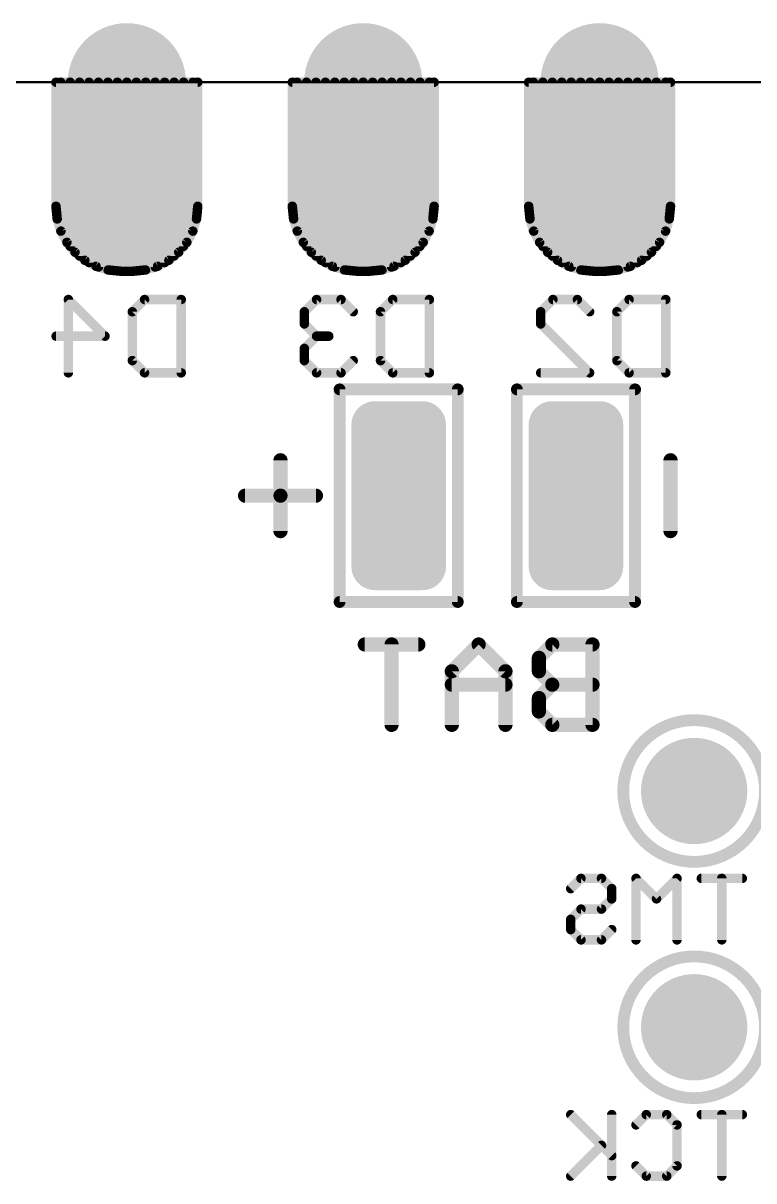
# Model space of a CAD drawing. Extents: x -16.1 to 14.1, y -11.4 to 17.9.
# Drawn here: x -4.16 to 3.69, y -0.76 to 11.68 of the extents above; entities that cross this region are included whole.
import ezdxf

# ---------------------------------------------------------------- set-up
doc = ezdxf.new("R2010")
doc.units = 0
for name, color, linetype in [('16', 175, 'CONTINUOUS'), ('17', 82, 'CONTINUOUS'), ('20', 213, 'CONTINUOUS'), ('26', 140, 'CONTINUOUS'), ('52', 140, 'CONTINUOUS')]:
    doc.layers.add(name, color=color, linetype=linetype)

# ---------------------------------------------------------------- blocks, each defined once
blk = doc.blocks.new('RECT325120X162560R50')
at = {"const_width": 0.254}
blk.add_lwpolyline([(0.889, -0.254), (0.889, 0.254, 0.4142), (0.762, 0.381), (-0.762, 0.381, 0.4142), (-0.889, 0.254), (-0.889, -0.254, 0.4142), (-0.762, -0.381), (0.762, -0.381, 0.4142)], format="xyb", close=True, dxfattribs=at)
blk.add_solid([(-0.7874, -0.2794), (0.7874, -0.2794), (-0.7874, 0.2794), (0.7874, 0.2794)])
blk = doc.blocks.new('ROUNDP')
at = {"const_width": 0.5}
blk.add_lwpolyline([(0, -0.25, 1), (0, 0.25, 1), (0, -0.25)], format="xyb", dxfattribs=at)
blk = doc.blocks.new('PIE')
at = {"const_width": 0.5}
blk.add_lwpolyline([(0, -0.25, 1), (0, 0.25, 1), (0, -0.25)], format="xyb", dxfattribs=at)

msp = doc.modelspace()

# ---------------------------------------------------------------- linework, layer by layer
at = {"layer": '16', "const_width": 0.1016}
for points in [[(-3.81, 11.049), (-3.81, 9.7155)], [(-2.286, 11.049), (-3.81, 11.049)], [(-3.7592, 11.049), (-3.7592, 9.456)], [(-3.6576, 11.049), (-3.6576, 9.2852)], [(-3.556, 11.049), (-3.556, 9.181)], [(-3.4544, 11.049), (-3.4544, 9.1106)], [(-3.3528, 11.049), (-3.3528, 9.0623)], [(-3.2512, 11.049), (-3.2512, 9.0315)], [(-3.1496, 11.049), (-3.1496, 9.0208)], [(-3.048, 11.049), (-3.048, 9.017)], [(-2.9464, 11.049), (-2.9464, 9.0207)], [(-2.8448, 11.049), (-2.8448, 9.0315)], [(-2.7432, 11.049), (-2.7432, 9.0623)], [(-2.6416, 11.049), (-2.6416, 9.1106)], [(-2.54, 11.049), (-2.54, 9.181)], [(-2.4384, 11.049), (-2.4384, 9.2852)], [(-2.3368, 11.049), (-2.3368, 9.456)], [(-2.286, 9.7155), (-2.286, 11.049)], [(-1.27, 11.049), (-1.27, 9.7155)], [(0.254, 11.049), (-1.27, 11.049)], [(-1.2192, 11.049), (-1.2192, 9.456)], [(-1.1176, 11.049), (-1.1176, 9.2852)], [(-1.016, 11.049), (-1.016, 9.181)], [(-0.9144, 11.049), (-0.9144, 9.1106)], [(-0.8128, 11.049), (-0.8128, 9.0623)], [(-0.7112, 11.049), (-0.7112, 9.0315)], [(-0.6096, 11.049), (-0.6096, 9.0208)], [(-0.508, 11.049), (-0.508, 9.017)], [(-0.4064, 11.049), (-0.4064, 9.0207)], [(-0.3048, 11.049), (-0.3048, 9.0315)], [(-0.2032, 11.049), (-0.2032, 9.0623)], [(-0.1016, 11.049), (-0.1016, 9.1106)], [(0, 11.049), (0, 9.181)], [(0.1016, 11.049), (0.1016, 9.2852)], [(0.2032, 11.049), (0.2032, 9.456)], [(0.254, 9.7155), (0.254, 11.049)], [(1.27, 11.049), (1.27, 9.7155)], [(2.794, 11.049), (1.27, 11.049)], [(1.3208, 11.049), (1.3208, 9.456)], [(1.4224, 11.049), (1.4224, 9.2852)], [(1.524, 11.049), (1.524, 9.181)], [(1.6256, 11.049), (1.6256, 9.1106)], [(1.7272, 11.049), (1.7272, 9.0623)], [(1.8288, 11.049), (1.8288, 9.0315)], [(1.9304, 11.049), (1.9304, 9.0208)], [(2.032, 11.049), (2.032, 9.017)], [(2.1336, 11.049), (2.1336, 9.0207)], [(2.2352, 11.049), (2.2352, 9.0315)], [(2.3368, 11.049), (2.3368, 9.0623)], [(2.4384, 11.049), (2.4384, 9.1106)], [(2.54, 11.049), (2.54, 9.181)], [(2.6416, 11.049), (2.6416, 9.2852)], [(2.7432, 11.049), (2.7432, 9.456)], [(2.794, 9.7155), (2.794, 11.049)], [(-3.81, 9.7155), (-3.7966, 9.5792)], [(-2.2994, 9.5792), (-2.286, 9.7155)], [(-1.27, 9.7155), (-1.2566, 9.5792)], [(0.2406, 9.5792), (0.254, 9.7155)], [(1.27, 9.7155), (1.2834, 9.5792)], [(2.7806, 9.5792), (2.794, 9.7155)], [(-3.7966, 9.5792), (-3.7568, 9.4482)], [(-2.3392, 9.4482), (-2.2994, 9.5792)], [(-1.2566, 9.5792), (-1.2168, 9.4482)], [(0.2008, 9.4482), (0.2406, 9.5792)], [(1.2834, 9.5792), (1.3232, 9.4482)], [(2.7408, 9.4482), (2.7806, 9.5792)], [(-3.7568, 9.4482), (-3.6923, 9.3274)], [(-2.4037, 9.3274), (-2.3392, 9.4482)], [(-1.2168, 9.4482), (-1.1523, 9.3274)], [(0.1363, 9.3274), (0.2008, 9.4482)], [(1.3232, 9.4482), (1.3877, 9.3274)], [(2.6763, 9.3274), (2.7408, 9.4482)], [(-3.6923, 9.3274), (-3.6054, 9.2216)], [(-2.4906, 9.2216), (-2.4037, 9.3274)], [(-1.1523, 9.3274), (-1.0654, 9.2216)], [(0.0494, 9.2216), (0.1363, 9.3274)], [(1.3877, 9.3274), (1.4746, 9.2216)], [(2.5894, 9.2216), (2.6763, 9.3274)], [(-3.6054, 9.2216), (-3.4996, 9.1347)], [(-2.5964, 9.1347), (-2.4906, 9.2216)], [(-1.0654, 9.2216), (-0.9596, 9.1347)], [(-0.0564, 9.1347), (0.0494, 9.2216)], [(1.4746, 9.2216), (1.5804, 9.1347)], [(2.4836, 9.1347), (2.5894, 9.2216)], [(-3.4996, 9.1347), (-3.3788, 9.0702)], [(-3.3788, 9.0702), (-3.2478, 9.0304)], [(-2.8482, 9.0304), (-2.7172, 9.0702)], [(-2.7172, 9.0702), (-2.5964, 9.1347)], [(-0.9596, 9.1347), (-0.8388, 9.0702)], [(-0.8388, 9.0702), (-0.7078, 9.0304)], [(-0.3082, 9.0304), (-0.1772, 9.0702)], [(-0.1772, 9.0702), (-0.0564, 9.1347)], [(1.5804, 9.1347), (1.7012, 9.0702)], [(1.7012, 9.0702), (1.8322, 9.0304)], [(2.2318, 9.0304), (2.3628, 9.0702)], [(2.3628, 9.0702), (2.4836, 9.1347)], [(-3.2478, 9.0304), (-3.1115, 9.017)], [(-3.1115, 9.017), (-2.9845, 9.017)], [(-2.9845, 9.017), (-2.8482, 9.0304)], [(-0.7078, 9.0304), (-0.5715, 9.017)], [(-0.5715, 9.017), (-0.4445, 9.017)], [(-0.4445, 9.017), (-0.3082, 9.0304)], [(1.8322, 9.0304), (1.9685, 9.017)], [(1.9685, 9.017), (2.0955, 9.017)], [(2.0955, 9.017), (2.2318, 9.0304)]]:
    msp.add_lwpolyline(points, dxfattribs=at)
at = {"layer": '16', "const_width": 0.0508}
for points in [[(-3.7846, 11.049, 1), (-3.8354, 11.049)], [(-3.81, 11.0744, 1), (-3.81, 11.0236)], [(-3.7338, 11.049, 1), (-3.7846, 11.049)], [(-3.6322, 11.049, 1), (-3.683, 11.049)], [(-3.5306, 11.049, 1), (-3.5814, 11.049)], [(-3.429, 11.049, 1), (-3.4798, 11.049)], [(-3.3274, 11.049, 1), (-3.3782, 11.049)], [(-3.2258, 11.049, 1), (-3.2766, 11.049)], [(-3.1242, 11.049, 1), (-3.175, 11.049)], [(-3.0226, 11.049, 1), (-3.0734, 11.049)], [(-2.921, 11.049, 1), (-2.9718, 11.049)], [(-2.8194, 11.049, 1), (-2.8702, 11.049)], [(-2.7178, 11.049, 1), (-2.7686, 11.049)], [(-2.6162, 11.049, 1), (-2.667, 11.049)], [(-2.5146, 11.049, 1), (-2.5654, 11.049)], [(-2.413, 11.049, 1), (-2.4638, 11.049)], [(-2.3114, 11.049, 1), (-2.3622, 11.049)], [(-2.2606, 11.049, 1), (-2.3114, 11.049)], [(-2.286, 11.0236, 1), (-2.286, 11.0744)], [(-1.2446, 11.049, 1), (-1.2954, 11.049)], [(-1.27, 11.0744, 1), (-1.27, 11.0236)], [(-1.1938, 11.049, 1), (-1.2446, 11.049)], [(-1.0922, 11.049, 1), (-1.143, 11.049)], [(-0.9906, 11.049, 1), (-1.0414, 11.049)], [(-0.889, 11.049, 1), (-0.9398, 11.049)], [(-0.7874, 11.049, 1), (-0.8382, 11.049)], [(-0.6858, 11.049, 1), (-0.7366, 11.049)], [(-0.5842, 11.049, 1), (-0.635, 11.049)], [(-0.4826, 11.049, 1), (-0.5334, 11.049)], [(-0.381, 11.049, 1), (-0.4318, 11.049)], [(-0.2794, 11.049, 1), (-0.3302, 11.049)], [(-0.1778, 11.049, 1), (-0.2286, 11.049)], [(-0.0762, 11.049, 1), (-0.127, 11.049)], [(0.0254, 11.049, 1), (-0.0254, 11.049)], [(0.127, 11.049, 1), (0.0762, 11.049)], [(0.2286, 11.049, 1), (0.1778, 11.049)], [(0.2794, 11.049, 1), (0.2286, 11.049)], [(0.254, 11.0236, 1), (0.254, 11.0744)], [(1.2954, 11.049, 1), (1.2446, 11.049)], [(1.27, 11.0744, 1), (1.27, 11.0236)], [(1.3462, 11.049, 1), (1.2954, 11.049)], [(1.4478, 11.049, 1), (1.397, 11.049)], [(1.5494, 11.049, 1), (1.4986, 11.049)], [(1.651, 11.049, 1), (1.6002, 11.049)], [(1.7526, 11.049, 1), (1.7018, 11.049)], [(1.8542, 11.049, 1), (1.8034, 11.049)], [(1.9558, 11.049, 1), (1.905, 11.049)], [(2.0574, 11.049, 1), (2.0066, 11.049)], [(2.159, 11.049, 1), (2.1082, 11.049)], [(2.2606, 11.049, 1), (2.2098, 11.049)], [(2.3622, 11.049, 1), (2.3114, 11.049)], [(2.4638, 11.049, 1), (2.413, 11.049)], [(2.5654, 11.049, 1), (2.5146, 11.049)], [(2.667, 11.049, 1), (2.6162, 11.049)], [(2.7686, 11.049, 1), (2.7178, 11.049)], [(2.8194, 11.049, 1), (2.7686, 11.049)], [(2.794, 11.0236, 1), (2.794, 11.0744)], [(-3.7847, 9.718, 1), (-3.8353, 9.713)], [(-3.8354, 9.7155, 1), (-3.7846, 9.7155)], [(-2.3114, 9.7155, 1), (-2.2606, 9.7155)], [(-2.2607, 9.713, 1), (-2.3113, 9.718)], [(-1.2447, 9.718, 1), (-1.2953, 9.713)], [(-1.2954, 9.7155, 1), (-1.2446, 9.7155)], [(0.2286, 9.7155, 1), (0.2794, 9.7155)], [(0.2793, 9.713, 1), (0.2287, 9.718)], [(1.2953, 9.718, 1), (1.2447, 9.713)], [(1.2446, 9.7155, 1), (1.2954, 9.7155)], [(2.7686, 9.7155, 1), (2.8194, 9.7155)], [(2.8193, 9.713, 1), (2.7687, 9.718)], [(-3.7723, 9.5866, 1), (-3.8209, 9.5719)], [(-3.8219, 9.5767, 1), (-3.7713, 9.5817)], [(-2.3247, 9.5817, 1), (-2.2741, 9.5767)], [(-2.2751, 9.5719, 1), (-2.3237, 9.5866)], [(-1.2323, 9.5866, 1), (-1.2809, 9.5719)], [(-1.2819, 9.5767, 1), (-1.2313, 9.5817)], [(0.2153, 9.5817, 1), (0.2659, 9.5767)], [(0.2649, 9.5719, 1), (0.2163, 9.5866)], [(1.3077, 9.5866, 1), (1.2591, 9.5719)], [(1.2581, 9.5767, 1), (1.3087, 9.5817)], [(2.7553, 9.5817, 1), (2.8059, 9.5767)], [(2.8049, 9.5719, 1), (2.7563, 9.5866)], [(-3.7846, 9.456, 1), (-3.7338, 9.456)], [(-3.7344, 9.4602, 1), (-3.7792, 9.4362)], [(-3.7811, 9.4408, 1), (-3.7325, 9.4556)], [(-2.3635, 9.4556, 1), (-2.3149, 9.4408)], [(-2.3622, 9.456, 1), (-2.3114, 9.456)], [(-2.3168, 9.4362, 1), (-2.3616, 9.4602)], [(-1.2446, 9.456, 1), (-1.1938, 9.456)], [(-1.1944, 9.4602, 1), (-1.2392, 9.4362)], [(-1.2411, 9.4408, 1), (-1.1925, 9.4556)], [(0.1765, 9.4556, 1), (0.2251, 9.4408)], [(0.1778, 9.456, 1), (0.2286, 9.456)], [(0.2232, 9.4362, 1), (0.1784, 9.4602)], [(1.2954, 9.456, 1), (1.3462, 9.456)], [(1.3456, 9.4602, 1), (1.3008, 9.4362)], [(1.2989, 9.4408, 1), (1.3475, 9.4556)], [(2.7165, 9.4556, 1), (2.7651, 9.4408)], [(2.7178, 9.456, 1), (2.7686, 9.456)], [(2.7632, 9.4362, 1), (2.7184, 9.4602)], [(-3.6726, 9.3435, 1), (-3.7119, 9.3113)], [(-3.7147, 9.3155, 1), (-3.6699, 9.3394)], [(-2.4261, 9.3394, 1), (-2.3813, 9.3155)], [(-2.3841, 9.3113, 1), (-2.4234, 9.3435)], [(-1.1326, 9.3435, 1), (-1.1719, 9.3113)], [(-1.1747, 9.3155, 1), (-1.1299, 9.3394)], [(0.1139, 9.3394, 1), (0.1587, 9.3155)], [(0.1559, 9.3113, 1), (0.1166, 9.3435)], [(1.4074, 9.3435, 1), (1.3681, 9.3113)], [(1.3653, 9.3155, 1), (1.4101, 9.3394)], [(2.6539, 9.3394, 1), (2.6987, 9.3155)], [(2.6959, 9.3113, 1), (2.6566, 9.3435)], [(-3.683, 9.2852, 1), (-3.6322, 9.2852)], [(-3.5893, 9.2412, 1), (-3.6215, 9.2019)], [(-3.6251, 9.2055, 1), (-3.5858, 9.2377)], [(-2.5102, 9.2377, 1), (-2.4709, 9.2055)], [(-2.4745, 9.2019, 1), (-2.5067, 9.2412)], [(-2.4638, 9.2852, 1), (-2.413, 9.2852)], [(-1.143, 9.2852, 1), (-1.0922, 9.2852)], [(-1.0493, 9.2412, 1), (-1.0815, 9.2019)], [(-1.0851, 9.2055, 1), (-1.0458, 9.2377)], [(0.0298, 9.2377, 1), (0.0691, 9.2055)], [(0.0655, 9.2019, 1), (0.0333, 9.2412)], [(0.0762, 9.2852, 1), (0.127, 9.2852)], [(1.397, 9.2852, 1), (1.4478, 9.2852)], [(1.4907, 9.2412, 1), (1.4585, 9.2019)], [(1.4549, 9.2055, 1), (1.4942, 9.2377)], [(2.5698, 9.2377, 1), (2.6091, 9.2055)], [(2.6055, 9.2019, 1), (2.5733, 9.2412)], [(2.6162, 9.2852, 1), (2.667, 9.2852)], [(-3.5814, 9.181, 1), (-3.5306, 9.181)], [(-3.4876, 9.1571, 1), (-3.5115, 9.1123)], [(-3.5157, 9.1151, 1), (-3.4835, 9.1544)], [(-3.4798, 9.1106, 1), (-3.429, 9.1106)], [(-3.3714, 9.0945, 1), (-3.3862, 9.0459)], [(-3.3908, 9.0478, 1), (-3.3668, 9.0926)], [(-3.3782, 9.0623, 1), (-3.3274, 9.0623)], [(-2.7686, 9.0623, 1), (-2.7178, 9.0623)], [(-2.7292, 9.0926, 1), (-2.7052, 9.0478)], [(-2.7098, 9.0459, 1), (-2.7246, 9.0945)], [(-2.667, 9.1106, 1), (-2.6162, 9.1106)], [(-2.6125, 9.1544, 1), (-2.5803, 9.1151)], [(-2.5845, 9.1123, 1), (-2.6084, 9.1571)], [(-2.5654, 9.181, 1), (-2.5146, 9.181)], [(-1.0414, 9.181, 1), (-0.9906, 9.181)], [(-0.9476, 9.1571, 1), (-0.9715, 9.1123)], [(-0.9757, 9.1151, 1), (-0.9435, 9.1544)], [(-0.9398, 9.1106, 1), (-0.889, 9.1106)], [(-0.8314, 9.0945, 1), (-0.8462, 9.0459)], [(-0.8508, 9.0478, 1), (-0.8268, 9.0926)], [(-0.8382, 9.0623, 1), (-0.7874, 9.0623)], [(-0.2286, 9.0623, 1), (-0.1778, 9.0623)], [(-0.1892, 9.0926, 1), (-0.1652, 9.0478)], [(-0.1698, 9.0459, 1), (-0.1846, 9.0945)], [(-0.127, 9.1106, 1), (-0.0762, 9.1106)], [(-0.0725, 9.1544, 1), (-0.0403, 9.1151)], [(-0.0445, 9.1123, 1), (-0.0684, 9.1571)], [(-0.0254, 9.181, 1), (0.0254, 9.181)], [(1.4986, 9.181, 1), (1.5494, 9.181)], [(1.5924, 9.1571, 1), (1.5685, 9.1123)], [(1.5643, 9.1151, 1), (1.5965, 9.1544)], [(1.6002, 9.1106, 1), (1.651, 9.1106)], [(1.7086, 9.0945, 1), (1.6938, 9.0459)], [(1.6892, 9.0478, 1), (1.7132, 9.0926)], [(1.7018, 9.0623, 1), (1.7526, 9.0623)], [(2.3114, 9.0623, 1), (2.3622, 9.0623)], [(2.3508, 9.0926, 1), (2.3748, 9.0478)], [(2.3702, 9.0459, 1), (2.3554, 9.0945)], [(2.413, 9.1106, 1), (2.4638, 9.1106)], [(2.4675, 9.1544, 1), (2.4997, 9.1151)], [(2.4955, 9.1123, 1), (2.4716, 9.1571)], [(2.5146, 9.181, 1), (2.5654, 9.181)], [(-3.2766, 9.0315, 1), (-3.2258, 9.0315)], [(-3.2453, 9.0557, 1), (-3.2503, 9.0051)], [(-3.2551, 9.0061, 1), (-3.2404, 9.0547)], [(-3.175, 9.0208, 1), (-3.1242, 9.0208)], [(-3.1115, 9.0424, 1), (-3.1115, 8.9916)], [(-3.114, 8.9917, 1), (-3.109, 9.0423)], [(-3.0734, 9.017, 1), (-3.0226, 9.017)], [(-2.987, 9.0423, 1), (-2.982, 8.9917)], [(-2.9845, 8.9916, 1), (-2.9845, 9.0424)], [(-2.9718, 9.0207, 1), (-2.921, 9.0207)], [(-2.8556, 9.0547, 1), (-2.8409, 9.0061)], [(-2.8702, 9.0315, 1), (-2.8194, 9.0315)], [(-2.8457, 9.0051, 1), (-2.8507, 9.0557)], [(-0.7366, 9.0315, 1), (-0.6858, 9.0315)], [(-0.7053, 9.0557, 1), (-0.7103, 9.0051)], [(-0.7151, 9.0061, 1), (-0.7004, 9.0547)], [(-0.635, 9.0208, 1), (-0.5842, 9.0208)], [(-0.5715, 9.0424, 1), (-0.5715, 8.9916)], [(-0.574, 8.9917, 1), (-0.569, 9.0423)], [(-0.5334, 9.017, 1), (-0.4826, 9.017)], [(-0.447, 9.0423, 1), (-0.442, 8.9917)], [(-0.4445, 8.9916, 1), (-0.4445, 9.0424)], [(-0.4318, 9.0207, 1), (-0.381, 9.0207)], [(-0.3156, 9.0547, 1), (-0.3009, 9.0061)], [(-0.3302, 9.0315, 1), (-0.2794, 9.0315)], [(-0.3057, 9.0051, 1), (-0.3107, 9.0557)], [(1.8034, 9.0315, 1), (1.8542, 9.0315)], [(1.8347, 9.0557, 1), (1.8297, 9.0051)], [(1.8249, 9.0061, 1), (1.8396, 9.0547)], [(1.905, 9.0208, 1), (1.9558, 9.0208)], [(1.9685, 9.0424, 1), (1.9685, 8.9916)], [(1.966, 8.9917, 1), (1.971, 9.0423)], [(2.0066, 9.017, 1), (2.0574, 9.017)], [(2.093, 9.0423, 1), (2.098, 8.9917)], [(2.0955, 8.9916, 1), (2.0955, 9.0424)], [(2.1082, 9.0207, 1), (2.159, 9.0207)], [(2.2244, 9.0547, 1), (2.2391, 9.0061)], [(2.2098, 9.0315, 1), (2.2606, 9.0315)], [(2.2343, 9.0051, 1), (2.2293, 9.0557)]]:
    msp.add_lwpolyline(points, format="xyb", dxfattribs=at)
at = {"layer": '20', "const_width": 0.0254}
msp.add_lwpolyline([(-9.017, 11.049), (8.128, 11.049)], dxfattribs=at)
at = {"layer": '26'}
for points, const_width in [([(-3.6764, 7.9248), (-3.6764, 8.7129)], 0.1016), ([(-3.6764, 8.7129), (-3.2824, 8.3188)], 0.1016), ([(-2.9892, 8.5815), (-2.8578, 8.7129)], 0.1016), ([(-2.8578, 8.7129), (-2.4638, 8.7129)], 0.1016), ([(-2.4638, 8.7129), (-2.4638, 7.9248)], 0.1016), ([(-1.0094, 8.7129), (-1.1408, 8.5815)], 0.1016), ([(-0.7467, 8.7129), (-1.0094, 8.7129)], 0.1016), ([(-0.6154, 8.5815), (-0.7467, 8.7129)], 0.1016), ([(-0.3222, 8.5815), (-0.1908, 8.7129)], 0.1016), ([(-0.1908, 8.7129), (0.2032, 8.7129)], 0.1016), ([(0.2032, 8.7129), (0.2032, 7.9248)], 0.1016), ([(1.3992, 8.5815), (1.5306, 8.7129)], 0.1016), ([(1.5306, 8.7129), (1.7933, 8.7129)], 0.1016), ([(1.7933, 8.7129), (1.9246, 8.5815)], 0.1016), ([(2.2178, 8.5815), (2.3492, 8.7129)], 0.1016), ([(2.3492, 8.7129), (2.7432, 8.7129)], 0.1016), ([(2.7432, 8.7129), (2.7432, 7.9248)], 0.1016), ([(-2.9892, 8.0561), (-2.9892, 8.5815)], 0.1016), ([(-1.1408, 8.5815), (-1.1408, 8.4502)], 0.1016), ([(-0.3222, 8.0561), (-0.3222, 8.5815)], 0.1016), ([(1.3992, 8.4502), (1.3992, 8.5815)], 0.1016), ([(2.2178, 8.0561), (2.2178, 8.5815)], 0.1016), ([(-1.1408, 8.4502), (-1.0094, 8.3188)], 0.1016), ([(1.9246, 7.9248), (1.3992, 8.4502)], 0.1016), ([(-3.2824, 8.3188), (-3.8078, 8.3188)], 0.1016), ([(-1.0094, 8.3188), (-1.1408, 8.1875)], 0.1016), ([(-1.0094, 8.3188), (-0.8781, 8.3188)], 0.1016), ([(-1.1408, 8.1875), (-1.1408, 8.0561)], 0.1016), ([(-2.8578, 7.9248), (-2.9892, 8.0561)], 0.1016), ([(-1.1408, 8.0561), (-1.0094, 7.9248)], 0.1016), ([(-0.7467, 7.9248), (-0.6154, 8.0561)], 0.1016), ([(-0.1908, 7.9248), (-0.3222, 8.0561)], 0.1016), ([(2.3492, 7.9248), (2.2178, 8.0561)], 0.1016), ([(-2.4638, 7.9248), (-2.8578, 7.9248)], 0.1016), ([(-1.0094, 7.9248), (-0.7467, 7.9248)], 0.1016), ([(0.2032, 7.9248), (-0.1908, 7.9248)], 0.1016), ([(1.3992, 7.9248), (1.9246, 7.9248)], 0.1016), ([(2.7432, 7.9248), (2.3492, 7.9248)], 0.1016), ([(-1.397, 6.985), (-1.397, 6.604)], 0.1524), ([(2.794, 6.223), (2.794, 6.985)], 0.1524), ([(-1.397, 6.604), (-1.778, 6.604)], 0.1524), ([(-1.397, 6.223), (-1.397, 6.604)], 0.1524), ([(-1.397, 6.604), (-1.016, 6.604)], 0.1524), ([(0.0848, 5.0045), (-0.4915, 5.0045)], 0.1524), ([(-0.2034, 4.1402), (-0.2034, 5.0045)], 0.1524), ([(0.7322, 5.0045), (0.4441, 4.7164)], 0.1524), ([(1.0203, 4.7164), (0.7322, 5.0045)], 0.1524), ([(1.5236, 5.0045), (1.3796, 4.8605)], 0.1524), ([(1.9558, 5.0045), (1.5236, 5.0045)], 0.1524), ([(1.9558, 4.1402), (1.9558, 5.0045)], 0.1524), ([(1.3796, 4.8605), (1.3796, 4.7164)], 0.1524), ([(0.4441, 4.7164), (0.4441, 4.1402)], 0.1524), ([(1.0203, 4.1402), (1.0203, 4.7164)], 0.1524), ([(1.3796, 4.7164), (1.5236, 4.5724)], 0.1524), ([(1.0203, 4.5724), (0.4441, 4.5724)], 0.1524), ([(1.5236, 4.5724), (1.3796, 4.4283)], 0.1524), ([(1.9558, 4.5724), (1.5236, 4.5724)], 0.1524), ([(1.3796, 4.4283), (1.3796, 4.2843)], 0.1524), ([(1.3796, 4.2843), (1.5236, 4.1402)], 0.1524), ([(1.5236, 4.1402), (1.9558, 4.1402)], 0.1524), ([(1.7216, 2.3796), (1.8318, 2.4898)], 0.1016), ([(1.8318, 2.4898), (2.0521, 2.4898)], 0.1016), ([(2.0521, 2.4898), (2.1623, 2.3796)], 0.1016), ([(2.6436, 2.2694), (2.4233, 2.4898)], 0.1016), ([(2.4233, 2.4898), (2.4233, 1.8288)], 0.1016), ([(2.8639, 2.4898), (2.6436, 2.2694)], 0.1016), ([(2.8639, 1.8288), (2.8639, 2.4898)], 0.1016), ([(3.5656, 2.4898), (3.1249, 2.4898)], 0.1016), ([(3.3452, 1.8288), (3.3452, 2.4898)], 0.1016), ([(2.1623, 2.3796), (2.1623, 2.2694)], 0.1016), ([(2.1623, 2.2694), (2.0521, 2.1593)], 0.1016), ([(1.8318, 2.1593), (1.7216, 2.0491)], 0.1016), ([(2.0521, 2.1593), (1.8318, 2.1593)], 0.1016), ([(1.7216, 2.0491), (1.7216, 1.939)], 0.1016), ([(1.7216, 1.939), (1.8318, 1.8288)], 0.1016), ([(1.8318, 1.8288), (2.0521, 1.8288)], 0.1016), ([(2.0521, 1.8288), (2.1623, 1.939)], 0.1016), ([(2.1623, -0.4909), (1.7216, -0.0502)], 0.1016), ([(2.1623, -0.0502), (2.1623, -0.7112)], 0.1016), ([(2.4233, -0.1604), (2.5334, -0.0502)], 0.1016), ([(2.5334, -0.0502), (2.7538, -0.0502)], 0.1016), ([(2.7538, -0.0502), (2.8639, -0.1604)], 0.1016), ([(3.5656, -0.0502), (3.1249, -0.0502)], 0.1016), ([(3.3452, -0.7112), (3.3452, -0.0502)], 0.1016), ([(2.8639, -0.1604), (2.8639, -0.601)], 0.1016), ([(2.0521, -0.3807), (1.7216, -0.7112)], 0.1016), ([(2.5334, -0.7112), (2.4233, -0.601)], 0.1016), ([(2.8639, -0.601), (2.7538, -0.7112)], 0.1016), ([(2.7538, -0.7112), (2.5334, -0.7112)], 0.1016)]:
    msp.add_lwpolyline(points, dxfattribs=dict(at, const_width=const_width))
for points, const_width in [([(-3.651, 8.7129, 1), (-3.7018, 8.7129)], 0.0508), ([(-3.6585, 8.7308, 1), (-3.6944, 8.6949)], 0.0508), ([(-2.8578, 8.7383, 1), (-2.8578, 8.6875)], 0.0508), ([(-2.8399, 8.6949, 1), (-2.8758, 8.7308)], 0.0508), ([(-2.4384, 8.7129, 1), (-2.4892, 8.7129)], 0.0508), ([(-2.4638, 8.6875, 1), (-2.4638, 8.7383)], 0.0508), ([(-1.0094, 8.7383, 1), (-1.0094, 8.6875)], 0.0508), ([(-0.9915, 8.6949, 1), (-1.0274, 8.7308)], 0.0508), ([(-0.7288, 8.7308, 1), (-0.7647, 8.6949)], 0.0508), ([(-0.7467, 8.6875, 1), (-0.7467, 8.7383)], 0.0508), ([(-0.1908, 8.7383, 1), (-0.1908, 8.6875)], 0.0508), ([(-0.1729, 8.6949, 1), (-0.2088, 8.7308)], 0.0508), ([(0.2286, 8.7129, 1), (0.1778, 8.7129)], 0.0508), ([(0.2032, 8.6875, 1), (0.2032, 8.7383)], 0.0508), ([(1.5306, 8.7383, 1), (1.5306, 8.6875)], 0.0508), ([(1.5485, 8.6949, 1), (1.5126, 8.7308)], 0.0508), ([(1.8112, 8.7308, 1), (1.7753, 8.6949)], 0.0508), ([(1.7933, 8.6875, 1), (1.7933, 8.7383)], 0.0508), ([(2.3492, 8.7383, 1), (2.3492, 8.6875)], 0.0508), ([(2.3671, 8.6949, 1), (2.3312, 8.7308)], 0.0508), ([(2.7686, 8.7129, 1), (2.7178, 8.7129)], 0.0508), ([(2.7432, 8.6875, 1), (2.7432, 8.7383)], 0.0508), ([(-2.9638, 8.5815, 1), (-3.0146, 8.5815)], 0.0508), ([(-3.0071, 8.5995, 1), (-2.9712, 8.5636)], 0.0508), ([(-1.1154, 8.5815, 1), (-1.1662, 8.5815)], 0.0508), ([(-1.1587, 8.5995, 1), (-1.1228, 8.5636)], 0.0508), ([(-0.6333, 8.5636, 1), (-0.5974, 8.5995)], 0.0508), ([(-0.2968, 8.5815, 1), (-0.3476, 8.5815)], 0.0508), ([(-0.3401, 8.5995, 1), (-0.3042, 8.5636)], 0.0508), ([(1.4246, 8.5815, 1), (1.3738, 8.5815)], 0.0508), ([(1.3813, 8.5995, 1), (1.4172, 8.5636)], 0.0508), ([(1.9067, 8.5636, 1), (1.9426, 8.5995)], 0.0508), ([(2.2432, 8.5815, 1), (2.1924, 8.5815)], 0.0508), ([(2.1999, 8.5995, 1), (2.2358, 8.5636)], 0.0508), ([(-1.1662, 8.4502, 1), (-1.1154, 8.4502)], 0.0508), ([(-1.1228, 8.4681, 1), (-1.1587, 8.4322)], 0.0508), ([(1.3738, 8.4502, 1), (1.4246, 8.4502)], 0.0508), ([(1.4172, 8.4681, 1), (1.3813, 8.4322)], 0.0508), ([(-3.8078, 8.3442, 1), (-3.8078, 8.2934)], 0.0508), ([(-3.3003, 8.3009, 1), (-3.2644, 8.3368)], 0.0508), ([(-3.2824, 8.2934, 1), (-3.2824, 8.3442)], 0.0508), ([(-1.0094, 8.3442, 1), (-1.0094, 8.2934)], 0.0508), ([(-0.9915, 8.3009, 1), (-1.0274, 8.3368)], 0.0508), ([(-1.0274, 8.3009, 1), (-0.9915, 8.3368)], 0.0508), ([(-0.8781, 8.2934, 1), (-0.8781, 8.3442)], 0.0508), ([(-1.1154, 8.1875, 1), (-1.1662, 8.1875)], 0.0508), ([(-1.1587, 8.2055, 1), (-1.1228, 8.1695)], 0.0508), ([(-2.9712, 8.0741, 1), (-3.0071, 8.0382)], 0.0508), ([(-1.1228, 8.0741, 1), (-1.1587, 8.0382)], 0.0508), ([(-0.5974, 8.0382, 1), (-0.6333, 8.0741)], 0.0508), ([(-0.3042, 8.0741, 1), (-0.3401, 8.0382)], 0.0508), ([(2.2358, 8.0741, 1), (2.1999, 8.0382)], 0.0508), ([(-3.0146, 8.0561, 1), (-2.9638, 8.0561)], 0.0508), ([(-2.8578, 7.9502, 1), (-2.8578, 7.8994)], 0.0508), ([(-2.8758, 7.9068, 1), (-2.8399, 7.9428)], 0.0508), ([(-2.4638, 7.8994, 1), (-2.4638, 7.9502)], 0.0508), ([(-1.1662, 8.0561, 1), (-1.1154, 8.0561)], 0.0508), ([(-1.0094, 7.9502, 1), (-1.0094, 7.8994)], 0.0508), ([(-1.0274, 7.9068, 1), (-0.9915, 7.9428)], 0.0508), ([(-0.7647, 7.9428, 1), (-0.7288, 7.9068)], 0.0508), ([(-0.7467, 7.8994, 1), (-0.7467, 7.9502)], 0.0508), ([(-0.3476, 8.0561, 1), (-0.2968, 8.0561)], 0.0508), ([(-0.1908, 7.9502, 1), (-0.1908, 7.8994)], 0.0508), ([(-0.2088, 7.9068, 1), (-0.1729, 7.9428)], 0.0508), ([(0.2032, 7.8994, 1), (0.2032, 7.9502)], 0.0508), ([(1.3992, 7.9502, 1), (1.3992, 7.8994)], 0.0508), ([(1.9067, 7.9068, 1), (1.9426, 7.9428)], 0.0508), ([(1.9246, 7.8994, 1), (1.9246, 7.9502)], 0.0508), ([(2.1924, 8.0561, 1), (2.2432, 8.0561)], 0.0508), ([(2.3492, 7.9502, 1), (2.3492, 7.8994)], 0.0508), ([(2.3312, 7.9068, 1), (2.3671, 7.9428)], 0.0508), ([(2.7432, 7.8994, 1), (2.7432, 7.9502)], 0.0508), ([(-3.7018, 7.9248, 1), (-3.651, 7.9248)], 0.0508), ([(-2.4892, 7.9248, 1), (-2.4384, 7.9248)], 0.0508), ([(0.1778, 7.9248, 1), (0.2286, 7.9248)], 0.0508), ([(2.7178, 7.9248, 1), (2.7686, 7.9248)], 0.0508), ([(-1.3589, 6.985, 1), (-1.4351, 6.985)], 0.0762), ([(2.8321, 6.985, 1), (2.7559, 6.985)], 0.0762), ([(-1.778, 6.6421, 1), (-1.778, 6.5659)], 0.0762), ([(-1.3589, 6.604, 1), (-1.4351, 6.604)], 0.0762), ([(-1.397, 6.6421, 1), (-1.397, 6.5659)], 0.0762), ([(-1.4351, 6.604, 1), (-1.3589, 6.604)], 0.0762), ([(-1.397, 6.5659, 1), (-1.397, 6.6421)], 0.0762), ([(-1.016, 6.5659, 1), (-1.016, 6.6421)], 0.0762), ([(-1.4351, 6.223, 1), (-1.3589, 6.223)], 0.0762), ([(2.7559, 6.223, 1), (2.8321, 6.223)], 0.0762), ([(-0.4915, 5.0426, 1), (-0.4915, 4.9664)], 0.0762), ([(-0.1653, 5.0045, 1), (-0.2414, 5.0045)], 0.0762), ([(0.0848, 4.9664, 1), (0.0848, 5.0426)], 0.0762), ([(0.7591, 5.0315, 1), (0.7052, 4.9776)], 0.0762), ([(0.7591, 4.9776, 1), (0.7052, 5.0315)], 0.0762), ([(1.5236, 5.0426, 1), (1.5236, 4.9664)], 0.0762), ([(1.5506, 4.9776, 1), (1.4967, 5.0315)], 0.0762), ([(1.9939, 5.0045, 1), (1.9177, 5.0045)], 0.0762), ([(1.9558, 4.9664, 1), (1.9558, 5.0426)], 0.0762), ([(1.3526, 4.8874, 1), (1.4065, 4.8335)], 0.0762), ([(1.4177, 4.8605, 1), (1.3415, 4.8605)], 0.0762), ([(0.4171, 4.7434, 1), (0.471, 4.6895)], 0.0762), ([(0.4822, 4.7164, 1), (0.406, 4.7164)], 0.0762), ([(1.0584, 4.7164, 1), (0.9822, 4.7164)], 0.0762), ([(0.9933, 4.6895, 1), (1.0472, 4.7434)], 0.0762), ([(1.4065, 4.7434, 1), (1.3526, 4.6895)], 0.0762), ([(1.3415, 4.7164, 1), (1.4177, 4.7164)], 0.0762), ([(0.4441, 4.6105, 1), (0.4441, 4.5343)], 0.0762), ([(1.0203, 4.5343, 1), (1.0203, 4.6105)], 0.0762), ([(1.5236, 4.6105, 1), (1.5236, 4.5343)], 0.0762), ([(1.5506, 4.5454, 1), (1.4967, 4.5993)], 0.0762), ([(1.4967, 4.5454, 1), (1.5506, 4.5993)], 0.0762), ([(1.9558, 4.5343, 1), (1.9558, 4.6105)], 0.0762), ([(1.3526, 4.4553, 1), (1.4065, 4.4014)], 0.0762), ([(1.4177, 4.4283, 1), (1.3415, 4.4283)], 0.0762), ([(1.4065, 4.3112, 1), (1.3526, 4.2573)], 0.0762), ([(1.3415, 4.2843, 1), (1.4177, 4.2843)], 0.0762), ([(-0.2414, 4.1402, 1), (-0.1653, 4.1402)], 0.0762), ([(0.406, 4.1402, 1), (0.4822, 4.1402)], 0.0762), ([(0.9822, 4.1402, 1), (1.0584, 4.1402)], 0.0762), ([(1.5236, 4.1783, 1), (1.5236, 4.1021)], 0.0762), ([(1.4967, 4.1133, 1), (1.5506, 4.1671)], 0.0762), ([(1.9177, 4.1402, 1), (1.9939, 4.1402)], 0.0762), ([(1.9558, 4.1021, 1), (1.9558, 4.1783)], 0.0762), ([(1.8318, 2.5152, 1), (1.8318, 2.4644)], 0.0508), ([(1.8498, 2.4718, 1), (1.8138, 2.5077)], 0.0508), ([(2.0701, 2.5077, 1), (2.0342, 2.4718)], 0.0508), ([(2.0521, 2.4644, 1), (2.0521, 2.5152)], 0.0508), ([(2.4487, 2.4898, 1), (2.3979, 2.4898)], 0.0508), ([(2.4412, 2.5077, 1), (2.4053, 2.4718)], 0.0508), ([(2.8893, 2.4898, 1), (2.8385, 2.4898)], 0.0508), ([(2.8819, 2.4718, 1), (2.846, 2.5077)], 0.0508), ([(3.1249, 2.5152, 1), (3.1249, 2.4644)], 0.0508), ([(3.3706, 2.4898, 1), (3.3198, 2.4898)], 0.0508), ([(3.5656, 2.4644, 1), (3.5656, 2.5152)], 0.0508), ([(1.7037, 2.3976, 1), (1.7396, 2.3616)], 0.0508), ([(2.1877, 2.3796, 1), (2.1369, 2.3796)], 0.0508), ([(2.1443, 2.3616, 1), (2.1802, 2.3976)], 0.0508), ([(2.1369, 2.2694, 1), (2.1877, 2.2694)], 0.0508), ([(2.1802, 2.2515, 1), (2.1443, 2.2874)], 0.0508), ([(2.6256, 2.2874, 1), (2.6616, 2.2515)], 0.0508), ([(2.6256, 2.2515, 1), (2.6616, 2.2874)], 0.0508), ([(1.8318, 2.1847, 1), (1.8318, 2.1339)], 0.0508), ([(1.8498, 2.1413, 1), (1.8138, 2.1772)], 0.0508), ([(2.0342, 2.1772, 1), (2.0701, 2.1413)], 0.0508), ([(2.0521, 2.1339, 1), (2.0521, 2.1847)], 0.0508), ([(1.747, 2.0491, 1), (1.6962, 2.0491)], 0.0508), ([(1.7037, 2.0671, 1), (1.7396, 2.0312)], 0.0508), ([(1.6962, 1.939, 1), (1.747, 1.939)], 0.0508), ([(1.7396, 1.9569, 1), (1.7037, 1.921)], 0.0508), ([(1.8318, 1.8542, 1), (1.8318, 1.8034)], 0.0508), ([(1.8138, 1.8108, 1), (1.8498, 1.8468)], 0.0508), ([(2.0342, 1.8468, 1), (2.0701, 1.8108)], 0.0508), ([(2.0521, 1.8034, 1), (2.0521, 1.8542)], 0.0508), ([(2.1802, 1.921, 1), (2.1443, 1.9569)], 0.0508), ([(2.3979, 1.8288, 1), (2.4487, 1.8288)], 0.0508), ([(2.8385, 1.8288, 1), (2.8893, 1.8288)], 0.0508), ([(3.3198, 1.8288, 1), (3.3706, 1.8288)], 0.0508), ([(1.7396, -0.0323, 1), (1.7037, -0.0682)], 0.0508), ([(2.1877, -0.0502, 1), (2.1369, -0.0502)], 0.0508), ([(2.5334, -0.0248, 1), (2.5334, -0.0756)], 0.0508), ([(2.5514, -0.0682, 1), (2.5155, -0.0323)], 0.0508), ([(2.7717, -0.0323, 1), (2.7358, -0.0682)], 0.0508), ([(2.7538, -0.0756, 1), (2.7538, -0.0248)], 0.0508), ([(3.1249, -0.0248, 1), (3.1249, -0.0756)], 0.0508), ([(3.3706, -0.0502, 1), (3.3198, -0.0502)], 0.0508), ([(3.5656, -0.0756, 1), (3.5656, -0.0248)], 0.0508), ([(2.4053, -0.1424, 1), (2.4412, -0.1784)], 0.0508), ([(2.8893, -0.1604, 1), (2.8385, -0.1604)], 0.0508), ([(2.846, -0.1784, 1), (2.8819, -0.1424)], 0.0508), ([(2.0701, -0.3987, 1), (2.0342, -0.3628)], 0.0508), ([(2.1443, -0.5088, 1), (2.1802, -0.4729)], 0.0508), ([(2.4412, -0.5831, 1), (2.4053, -0.619)], 0.0508), ([(2.8385, -0.601, 1), (2.8893, -0.601)], 0.0508), ([(2.8819, -0.619, 1), (2.846, -0.5831)], 0.0508), ([(1.7037, -0.6932, 1), (1.7396, -0.7292)], 0.0508), ([(2.1369, -0.7112, 1), (2.1877, -0.7112)], 0.0508), ([(2.5334, -0.6858, 1), (2.5334, -0.7366)], 0.0508), ([(2.5155, -0.7292, 1), (2.5514, -0.6932)], 0.0508), ([(2.7358, -0.6932, 1), (2.7717, -0.7292)], 0.0508), ([(2.7538, -0.7366, 1), (2.7538, -0.6858)], 0.0508), ([(3.3198, -0.7112, 1), (3.3706, -0.7112)], 0.0508)]:
    msp.add_lwpolyline(points, format="xyb", dxfattribs=dict(at, const_width=const_width))
at = {"layer": '52'}
for points, const_width in [([(-0.762, 7.7788, 1), (-0.762, 7.7153)], 0.0635), ([(-0.7303, 7.747, 1), (-0.7937, 7.747)], 0.0635), ([(0.5397, 7.747, 1), (0.4763, 7.747)], 0.0635), ([(0.508, 7.7153, 1), (0.508, 7.7788)], 0.0635), ([(1.143, 7.7788, 1), (1.143, 7.7153)], 0.0635), ([(1.1747, 7.747, 1), (1.1113, 7.747)], 0.0635), ([(2.4448, 7.747, 1), (2.3813, 7.747)], 0.0635), ([(2.413, 7.7153, 1), (2.413, 7.7788)], 0.0635), ([(-0.762, 5.4928, 1), (-0.762, 5.4293)], 0.0635), ([(-0.7937, 5.461, 1), (-0.7303, 5.461)], 0.0635), ([(0.4763, 5.461, 1), (0.5397, 5.461)], 0.0635), ([(0.508, 5.4293, 1), (0.508, 5.4928)], 0.0635), ([(1.143, 5.4928, 1), (1.143, 5.4293)], 0.0635), ([(1.1113, 5.461, 1), (1.1747, 5.461)], 0.0635), ([(2.3813, 5.461, 1), (2.4448, 5.461)], 0.0635), ([(2.413, 5.4293, 1), (2.413, 5.4928)], 0.0635), ([(3.048, 2.667, 1), (3.048, 4.191, 1), (3.048, 2.667)], 0.127), ([(3.048, 0.127, 1), (3.048, 1.651, 1), (3.048, 0.127)], 0.127)]:
    msp.add_lwpolyline(points, format="xyb", dxfattribs=dict(at, const_width=const_width))
at = {"layer": '52', "const_width": 0.127}
for points in [[(-0.762, 7.747), (-0.762, 5.461)], [(0.508, 7.747), (-0.762, 7.747)], [(0.508, 5.461), (0.508, 7.747)], [(1.143, 7.747), (1.143, 5.461)], [(2.413, 7.747), (1.143, 7.747)], [(2.413, 5.461), (2.413, 7.747)], [(-0.762, 5.461), (0.508, 5.461)], [(1.143, 5.461), (2.413, 5.461)]]:
    msp.add_lwpolyline(points, dxfattribs=at)

# ---------------------------------------------------------------- block references
at = {"layer": '16', "rotation": 90}
for p in [(-0.127, 6.604), (1.778, 6.604)]:
    msp.add_blockref('RECT325120X162560R50', p, dxfattribs=at)
at = {"layer": '16', "xscale": 1.143, "yscale": 1.143}
for p in [(3.048, 3.429), (3.048, 0.889)]:
    msp.add_blockref('PIE', p, dxfattribs=at)
at = {"layer": '17'}
for p, xscale, yscale, rotation in [((-3.048, 11.049), 1.27, 1.27, 180), ((-0.508, 11.049), 1.27, 1.27, 180), ((2.032, 11.049), 1.27, 1.27, 180), ((-3.048, 9.779), 1.5, 1.5, 270), ((-0.508, 9.779), 1.5, 1.5, 270), ((2.032, 9.779), 1.5, 1.5, 270)]:
    msp.add_blockref('ROUNDP', p, dxfattribs=dict(at, xscale=xscale, yscale=yscale, rotation=rotation))

doc.saveas('drawing.dxf')
